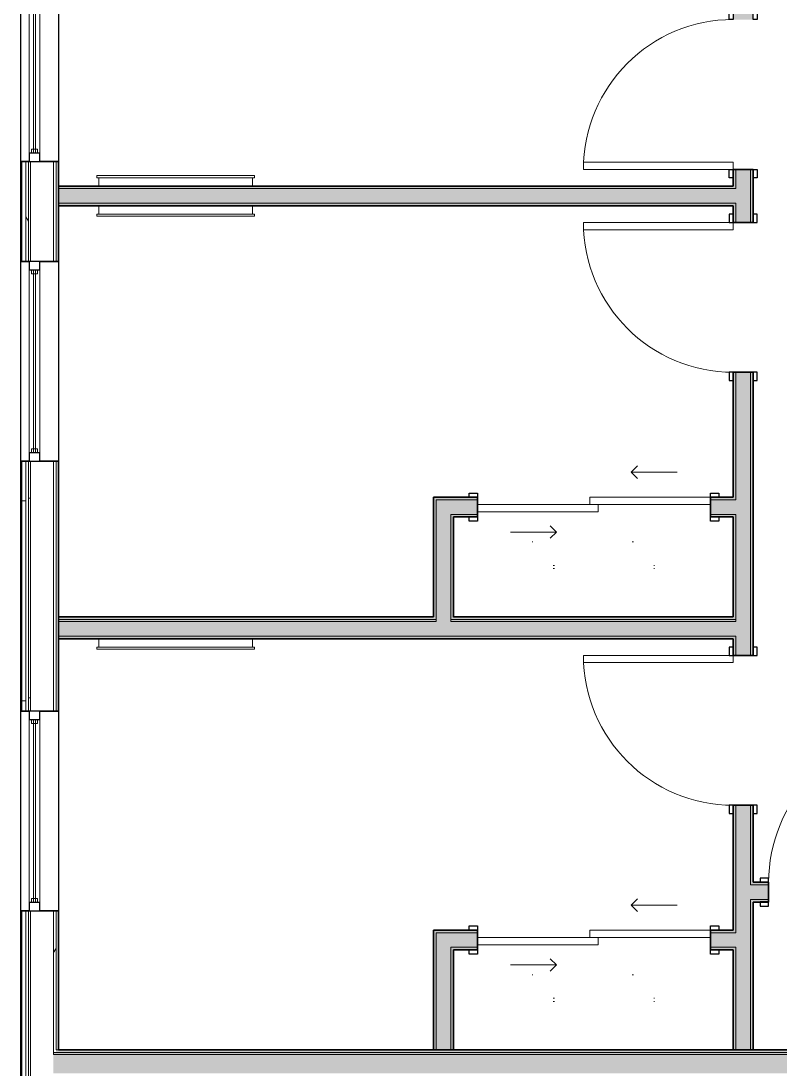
# Model space of a CAD drawing. Header units: inches. Extents: x 6 to 8416, y -388 to 6104.
# Drawn here: x 5154 to 5336.4, y 919.6 to 1171.3 of the extents above; entities that cross this region are included whole.
import ezdxf

# ---------------------------------------------------------------- set-up
doc = ezdxf.new("R2010")
doc.units = ezdxf.units.IN
doc.header["$MEASUREMENT"] = 0
doc.linetypes.add('Dot 1_16_', pattern=[24, 0, -24])
for name, color, linetype, lineweight in [('A-DOOR', 31, 'Continuous', 18), ('A-DOOR-FRAM', 31, 'Continuous', 25), ('A-GLAZ', 151, 'Continuous', 25), ('A-ROOM', 32, 'Continuous', 13), ('A-WALL', 113, 'Continuous', 25), ('A-WALL-PATT', 111, 'Continuous', 35), ('I-WALL', 2, 'Continuous', 25), ('Q-CASE', 31, 'Continuous', 18), ('Q-SPCQ', 91, 'Continuous', 18)]:
    doc.layers.add(name, color=color, linetype=linetype, lineweight=lineweight)
pattern_1 = [(0, (4127.29, 0), (61.44, 15.36), [5.069, -41.011, 5.069, -41.011, -245.76]), (0, (4127.29, 0), (61.44, 15.36), [-92.16, 5.069, -87.091, 5.069, -41.011, -107.52]), (0, (4127.29, 0), (61.44, 15.36), [-230.4, 5.069, -25.651, 5.069, -71.731]), (120, (4150.33, 7.68), (-44.02215, 45.5286), [5.069, -41.011, 5.069, -41.011, -245.76]), (120, (4150.33, 7.68), (-44.02215, 45.5286), [-92.16, 5.069, -87.091, 5.069, -41.011, -107.52]), (120, (4150.33, 7.68), (-44.02215, 45.5286), [-230.4, 5.069, -25.651, 5.069, -71.731]), (240, (4158.01, 38.4), (-17.41785, -60.8886), [5.069, -41.011, 5.069, -41.011, -245.76]), (240, (4158.01, 38.4), (-17.41785, -60.8886), [-92.16, 5.069, -87.091, 5.069, -41.011, -107.52]), (240, (4158.01, 38.4), (-17.41785, -60.8886), [-230.4, 5.069, -25.651, 5.069, -71.731])]

# ---------------------------------------------------------------- blocks, each defined once
blk = doc.blocks.new('Unit-Double-Sliding-Flush-ICC ADA-AM - 56_ x 84_-FG-NR __U-S2 _ SLIDING CLOSET_-5466164-LEVEL 3 - PLAN Copy 1 Copy 1')
at = {"layer": 'A-DOOR', "lineweight": 9}
for p, q in [((10.5, 2.5), (9, 1)), ((9, 1), (10.5, -0.5)), ((20, 1), (9, 1)), ((-1, -3.875), (-1, -5.625)), ((-1, -3.875), (28, -3.875)), ((28, -3.875), (28, -5.625)), ((-28, -7.375), (-28, -5.625)), ((-28, -5.625), (-1, -5.625)), ((1, -7.375), (-28, -7.375)), ((-1, -5.625), (1, -5.625)), ((1, -5.625), (-1, -5.625)), ((1, -7.375), (1, -5.625)), ((28, -5.625), (1, -5.625)), ((-9, -13.375), (-10.5, -11.875)), ((-20, -13.375), (-9, -13.375)), ((-10.5, -14.875), (-9, -13.375))]:
    blk.add_line(p, q, dxfattribs=at)
at = {"layer": 'A-DOOR'}
for p, q in [((-1, -3.875), (28, -3.875)), ((-1, -5.625), (-1, -3.875)), ((28, -3.875), (28, -5.625)), ((-28, -5.625), (1, -5.625)), ((-28, -7.375), (-28, -5.625)), ((1, -7.375), (-28, -7.375)), ((28, -5.625), (-1, -5.625)), ((1, -5.625), (1, -7.375))]:
    blk.add_line(p, q, dxfattribs=at)
at = {"layer": 'A-DOOR-FRAM'}
for p, q in [((-30, -1.625), (-28, -1.625)), ((-30, -2.625), (-30, -1.625)), ((-28, -1.625), (-28, -2.625)), ((28, -1.625), (30, -1.625)), ((28, -2.625), (28, -1.625)), ((30, -1.625), (30, -2.625)), ((-28, -2.625), (-30, -2.625)), ((30, -2.625), (28, -2.625)), ((-30, -7.375), (-28, -7.375)), ((-30, -8.375), (-30, -7.375)), ((-28, -7.375), (-28, -8.375)), ((28, -7.375), (30, -7.375)), ((28, -8.375), (28, -7.375)), ((30, -7.375), (30, -8.375)), ((-28, -8.375), (-30, -8.375)), ((30, -8.375), (28, -8.375))]:
    blk.add_line(p, q, dxfattribs=at)
at = {"layer": 'A-DOOR-FRAM', "lineweight": 18}
for p, q in [((-30, -2.625), (-30, -1.625)), ((-30, -1.625), (-28, -1.625)), ((-28, -2.625), (-28, -1.625)), ((28, -2.625), (28, -1.625)), ((28, -1.625), (30, -1.625)), ((30, -2.625), (30, -1.625)), ((-28, -2.625), (-30, -2.625)), ((30, -2.625), (28, -2.625)), ((-30, -8.375), (-30, -7.375)), ((-30, -7.375), (-28, -7.375)), ((-28, -8.375), (-28, -7.375)), ((28, -8.375), (28, -7.375)), ((28, -7.375), (30, -7.375)), ((30, -8.375), (30, -7.375)), ((-28, -8.375), (-30, -8.375)), ((30, -8.375), (28, -8.375))]:
    blk.add_line(p, q, dxfattribs=at)
blk = doc.blocks.new('CW Closet Shelf-AM - CW Closet Shelf-AM-5958578-LEVEL 3 - PLAN Copy 1 Copy 1')
at = {"layer": 'Q-CASE', "linetype": 'Dot 1_16_', "lineweight": 9}
for p, q in [((34.36, 42), (-32.89, 42)), ((-32.89, 42), (-32.89, 24)), ((34.36, 24), (34.36, 42)), ((-32.89, 36.37), (34.36, 36.37)), ((-32.89, 35.62), (34.36, 35.62)), ((-32.89, 24), (34.36, 24))]:
    blk.add_line(p, q, dxfattribs=at)
blk = doc.blocks.new('Unit-Single-Flush-ICC ADA-AM - 36_ x 84_-NR _U-BE _ BED_-6494243-LEVEL 3 - PLAN Copy 1 Copy 1')
at = {"layer": 'A-DOOR'}
for p, q in [((16.25, 38.38), (18, 38.38)), ((16.25, 2.37), (16.25, 38.38)), ((18, 2.37), (18, 38.38)), ((16.25, 2.37), (18, 2.37))]:
    blk.add_line(p, q, dxfattribs=at)
at = {"layer": 'A-DOOR', "lineweight": 9}
blk.add_arc((18, 2.37), 36, 90, 180, dxfattribs=at)
at = {"layer": 'A-DOOR-FRAM'}
for p, q in [((-18, 3.37), (-20, 3.37)), ((-20, 3.37), (-20, 2.37)), ((-18, 2.37), (-18, 3.37)), ((20, 3.37), (18, 3.37)), ((18, 3.37), (18, 2.37)), ((20, 2.37), (20, 3.37)), ((-20, 2.37), (-18, 2.37)), ((18, 2.37), (20, 2.37)), ((-18, -2.38), (-20, -2.38)), ((-20, -2.38), (-20, -3.38)), ((-18, -3.38), (-18, -2.38)), ((20, -2.38), (18, -2.38)), ((18, -2.38), (18, -3.38)), ((20, -3.38), (20, -2.38)), ((-20, -3.38), (-18, -3.38)), ((18, -3.38), (20, -3.38))]:
    blk.add_line(p, q, dxfattribs=at)
at = {"layer": 'A-DOOR-FRAM', "lineweight": 18}
for p, q in [((-18, 3.37), (-20, 3.37)), ((-20, 3.37), (-20, 2.37)), ((-18, 3.37), (-18, 2.37)), ((20, 3.37), (18, 3.37)), ((18, 3.37), (18, 2.37)), ((20, 3.37), (20, 2.37)), ((-20, 2.37), (-18, 2.37)), ((18, 2.37), (20, 2.37)), ((-20, -3.38), (-20, -2.38)), ((-18, -2.38), (-20, -2.38)), ((-18, -3.38), (-18, -2.38)), ((18, -3.38), (18, -2.38)), ((20, -2.38), (18, -2.38)), ((20, -3.38), (20, -2.38)), ((-20, -3.38), (-18, -3.38)), ((18, -3.38), (20, -3.38))]:
    blk.add_line(p, q, dxfattribs=at)
blk = doc.blocks.new('Unit-Single-Flush-ICC ADA-AM - 36_ x 84_-NR _U-BE _ BED_-6492530-LEVEL 3 - PLAN Copy 1 Copy 1')
at = {"layer": 'A-DOOR'}
for p, q in [((16.25, -2.38), (18, -2.38)), ((16.25, -2.38), (16.25, -38.38)), ((18, -2.38), (18, -38.38)), ((16.25, -38.38), (18, -38.38))]:
    blk.add_line(p, q, dxfattribs=at)
at = {"layer": 'A-DOOR', "lineweight": 9}
blk.add_arc((18, -2.38), 36, 180, 270, dxfattribs=at)
at = {"layer": 'A-DOOR-FRAM'}
for p, q in [((-20, 2.38), (-20, 3.38)), ((-20, 3.38), (-18, 3.38)), ((-18, 3.38), (-18, 2.38)), ((18, 2.38), (18, 3.38)), ((18, 3.38), (20, 3.38)), ((20, 3.38), (20, 2.38)), ((-18, 2.38), (-20, 2.38)), ((20, 2.38), (18, 2.38)), ((-20, -2.38), (-18, -2.38)), ((-20, -3.37), (-20, -2.38)), ((-18, -2.38), (-18, -3.37)), ((18, -2.38), (20, -2.38)), ((18, -3.37), (18, -2.38)), ((20, -2.38), (20, -3.37)), ((-18, -3.37), (-20, -3.37)), ((20, -3.37), (18, -3.37))]:
    blk.add_line(p, q, dxfattribs=at)
at = {"layer": 'A-DOOR-FRAM', "lineweight": 18}
for p, q in [((-20, 3.38), (-18, 3.38)), ((-20, 3.38), (-20, 2.38)), ((-18, 3.38), (-18, 2.38)), ((18, 3.38), (20, 3.38)), ((18, 3.38), (18, 2.38)), ((20, 3.38), (20, 2.38)), ((-18, 2.38), (-20, 2.38)), ((20, 2.38), (18, 2.38)), ((-20, -3.37), (-20, -2.38)), ((-20, -2.38), (-18, -2.38)), ((-18, -3.37), (-18, -2.38)), ((18, -3.37), (18, -2.38)), ((18, -2.38), (20, -2.38)), ((20, -3.37), (20, -2.38)), ((-18, -3.37), (-20, -3.37)), ((20, -3.37), (18, -3.37))]:
    blk.add_line(p, q, dxfattribs=at)
blk = doc.blocks.new('Unit-Single-Louver-ICC ADA-AM - 36_ x 84_-BL-NR _U-L2 _ LAUNDRY_LOUVER_-6492543-LEVEL 3 - PLAN Copy 1 Copy 1')
at = {"layer": 'A-DOOR'}
for p, q in [((-8.69, 26.59), (-7.46, 27.83)), ((18, 2.37), (-7.46, 27.83)), ((16.76, 1.14), (-8.69, 26.59)), ((16.76, 1.14), (18, 2.37))]:
    blk.add_line(p, q, dxfattribs=at)
at = {"layer": 'A-DOOR', "lineweight": 9}
blk.add_arc((18, 2.37), 36, 135, 180, dxfattribs=at)
at = {"layer": 'A-DOOR-FRAM'}
for p, q in [((-18, 3.38), (-20, 3.38)), ((-20, 3.38), (-20, 2.37)), ((-18, 2.37), (-18, 3.38)), ((20, 3.38), (18, 3.38)), ((18, 3.38), (18, 2.37)), ((20, 2.37), (20, 3.38)), ((-20, 2.37), (-18, 2.37)), ((18, 2.37), (20, 2.37)), ((-18, -2.37), (-20, -2.37)), ((-20, -2.37), (-20, -3.37)), ((-18, -3.37), (-18, -2.37)), ((20, -2.37), (18, -2.37)), ((18, -2.37), (18, -3.37)), ((20, -3.37), (20, -2.37)), ((-20, -3.37), (-18, -3.37)), ((18, -3.37), (20, -3.37))]:
    blk.add_line(p, q, dxfattribs=at)
at = {"layer": 'A-DOOR-FRAM', "lineweight": 18}
for p, q in [((-18, 3.38), (-20, 3.38)), ((-20, 3.38), (-20, 2.37)), ((-18, 3.38), (-18, 2.37)), ((20, 3.38), (18, 3.38)), ((18, 3.38), (18, 2.37)), ((20, 3.38), (20, 2.37)), ((-20, 2.37), (-18, 2.37)), ((18, 2.37), (20, 2.37)), ((-20, -3.37), (-20, -2.37)), ((-18, -2.37), (-20, -2.37)), ((-18, -3.37), (-18, -2.37)), ((18, -3.37), (18, -2.37)), ((20, -2.37), (18, -2.37)), ((20, -3.37), (20, -2.37)), ((-20, -3.37), (-18, -3.37)), ((18, -3.37), (20, -3.37))]:
    blk.add_line(p, q, dxfattribs=at)
blk = doc.blocks.new('1-2 WD Adaptive - 4-0_x6_-6_-12420703-LEVEL 3 - PLAN Copy 1 Copy 1')
at = {"layer": 'A-GLAZ', "lineweight": 9}
for p, q in [((24, 4.53125), (-24, 4.53125)), ((-24, 4.53125), (24, 4.53125)), ((-24, 0.03125), (-24, 2.53125)), ((24, 2.53125), (-24, 2.53125)), ((-24, 0.03125), (-24, 2.53125)), ((24, 2.53125), (-24, 2.53125)), ((-22, 0.03125), (-22, 2.53125)), ((22, 2.53125), (-22, 2.53125)), ((-22, 0.03125), (-22, 2.53125)), ((22, 2.53125), (22, 0.03125)), ((22, 2.53125), (22, 0.03125)), ((24, 0.03125), (24, 2.53125)), ((24, 0.03125), (24, 2.53125)), ((-24, 0.03125), (24, 0.03125)), ((-24, 0.03125), (24, 0.03125)), ((-22, 2.03125), (-21, 2.03125)), ((-22, 1.53125), (22, 1.53125)), ((22, 1.03125), (-22, 1.03125)), ((-22, 0.53125), (-21, 0.53125)), ((-22, 0.03125), (22, 0.03125)), ((-21, 0.53125), (-21, 2.03125)), ((-21, 1.53125), (21, 1.53125)), ((-21, 1.03125), (-21, 1.53125)), ((21, 1.03125), (-21, 1.03125)), ((21, 2.03125), (22, 2.03125)), ((21, 2.03125), (21, 0.53125)), ((21, 1.53125), (21, 1.03125)), ((21, 0.53125), (22, 0.53125)), ((-24, -4.53125), (24, -4.53125)), ((24, -4.53125), (-24, -4.53125))]:
    blk.add_line(p, q, dxfattribs=at)
at = {"layer": 'A-GLAZ'}
for p, q in [((-22, 2.53125), (-24, 2.53125)), ((-24, 2.53125), (-24, 0.03125)), ((-22, 0.03125), (-22, 2.53125)), ((22, 2.53125), (22, 0.03125)), ((24, 2.53125), (22, 2.53125)), ((24, 0.03125), (24, 2.53125)), ((-24, 0.03125), (-22, 0.03125)), ((22, 0.03125), (24, 0.03125))]:
    blk.add_line(p, q, dxfattribs=at)
at = {"layer": 'A-GLAZ', "lineweight": 18}
for p, q in [((22, 1.53125), (-22, 1.53125)), ((-22, 1.53125), (-22, 1.03125)), ((-22, 1.03125), (22, 1.03125)), ((22, 1.03125), (22, 1.53125))]:
    blk.add_line(p, q, dxfattribs=at)
blk = doc.blocks.new('FR TV-AM - 43_-1978722-LEVEL 3 - PLAN Copy 1 Copy 1')
at = {"layer": 'Q-SPCQ'}
for p, q in [((20.7, 0), (-16.2, 0)), ((-16.2, 0), (-16.2, -2)), ((20.7, -2), (20.7, 0)), ((-16.2, -2), (-16.7, -2)), ((-16.7, -2), (-16.7, -2.5)), ((-16.7, -2.5), (21.2, -2.5)), ((-16.7, -2.5), (21.2, -2.5)), ((-16.2, -2), (20.7, -2)), ((21.2, -2), (20.7, -2)), ((21.2, -2.5), (21.2, -2))]:
    blk.add_line(p, q, dxfattribs=at)

msp = doc.modelspace()

# ---------------------------------------------------------------- hatches: boundary and pattern name
at = {"layer": 'A-WALL-PATT', "lineweight": 9}
h = msp.add_hatch(dxfattribs=at)
h.set_pattern_fill('FP_44', color=256, style=0, pattern_type=2)
h.set_pattern_definition(pattern_1)
h.paths.add_polyline_path([(5154.16533733, 572.18577679), (5154.16533733, 621.56077679), (5153.97783733, 621.56077679), (5153.97783733, 572.37327679)])
h.paths.add_polyline_path([(5153.97783733, 669.56077679), (5154.16533733, 669.56077679), (5154.16533733, 717.56077679), (5153.97783733, 717.56077679)])
h.paths.add_polyline_path([(5154.16533733, 765.56077679), (5154.16533733, 813.56077679), (5153.97783733, 813.56077679), (5153.97783733, 765.56077679)])
h.paths.add_polyline_path([(5154.16533733, 861.56077679), (5154.16533733, 957.56077679), (5153.97783733, 957.56077679), (5153.97783733, 861.56077679)])
h.paths.add_polyline_path([(5153.97783733, 1005.56077679), (5154.16533733, 1005.56077679), (5154.16533733, 1065.56077679), (5153.97783733, 1065.56077679), (5153.97783733, 1039.65456081)])
h.paths.add_polyline_path([(5154.16533733, 1113.56077679), (5154.16533733, 1137.56077679), (5153.97783733, 1137.56077679), (5153.97783733, 1113.56077679)])
h.paths.add_polyline_path([(5154.16533733, 1185.56077679), (5154.16533733, 1245.56077679), (5153.97783733, 1245.56077679), (5153.97783733, 1185.56077679)])
h.paths.add_polyline_path([(5154.16533733, 1293.56077679), (5154.16533733, 1317.56077679), (5153.97783733, 1317.56077679), (5153.97783733, 1293.56077679)])
h.paths.add_polyline_path([(5153.97783733, 1365.56077679), (5154.16533733, 1365.56077679), (5154.16533733, 1385.31077679), (5153.97783733, 1385.49827679), (5153.97783733, 1374.24431081)])
h = msp.add_hatch(dxfattribs=at)
h.set_pattern_fill('FP_45', color=256, style=0, pattern_type=2)
h.set_pattern_definition([(0, (4127.29, 0), (0, 48), []), (90, (4127.29, 0), (-48, 3e-15), [])])
h.paths.add_polyline_path([(5154.16533733, 571.18577679), (5155.16533733, 571.18577679), (5155.16533733, 621.56077679), (5154.16533733, 621.56077679), (5154.16533733, 572.18577679)])
h.paths.add_polyline_path([(5154.16533733, 669.56077679), (5155.16533733, 669.56077679), (5155.16533733, 717.56077679), (5154.16533733, 717.56077679)])
h.paths.add_polyline_path([(5154.16533733, 765.56077679), (5155.16533733, 765.56077679), (5155.16533733, 813.56077679), (5154.16533733, 813.56077679), (5154.16533733, 803.47356081)])
h.paths.add_polyline_path([(5155.16533733, 861.56077679), (5155.16533733, 957.56077679), (5154.16533733, 957.56077679), (5154.16533733, 861.56077679)])
h.paths.add_polyline_path([(5155.16533733, 1005.56077679), (5155.16533733, 1065.56077679), (5154.16533733, 1065.56077679), (5154.16533733, 1005.56077679)])
h.paths.add_polyline_path([(5155.16533733, 1113.56077679), (5155.16533733, 1137.56077679), (5154.16533733, 1137.56077679), (5154.16533733, 1113.56077679)])
h.paths.add_polyline_path([(5155.16533733, 1185.56077679), (5155.16533733, 1245.56077679), (5154.16533733, 1245.56077679), (5154.16533733, 1185.56077679)])
h.paths.add_polyline_path([(5155.16533733, 1293.56077679), (5155.16533733, 1317.56077679), (5154.16533733, 1317.56077679), (5154.16533733, 1293.56077679)])
h.paths.add_polyline_path([(5154.16533733, 1365.56077679), (5155.16533733, 1365.56077679), (5155.16533733, 1385.31077679), (5154.16533733, 1385.31077679), (5154.16533733, 1374.24431081)])
h = msp.add_hatch(dxfattribs=at)
h.set_pattern_fill('FP_44', color=256, style=0, pattern_type=2)
h.set_pattern_definition(pattern_1)
h.paths.add_polyline_path([(5155.16533733, 570.56077679), (5155.79033733, 570.56077679), (5155.79033733, 621.56077679), (5155.16533733, 621.56077679), (5155.16533733, 571.18577679)])
h.paths.add_polyline_path([(5155.79033733, 669.56077679), (5155.79033733, 717.56077679), (5155.16533733, 717.56077679), (5155.16533733, 669.56077679)])
h.paths.add_polyline_path([(5155.16533733, 765.56077679), (5155.79033733, 765.56077679), (5155.79033733, 813.56077679), (5155.16533733, 813.56077679), (5155.16533733, 803.47356081)])
h.paths.add_polyline_path([(5155.16533733, 861.56077679), (5155.79033733, 861.56077679), (5155.79033733, 957.56077679), (5155.16533733, 957.56077679), (5155.16533733, 882.20056081)])
h.paths.add_polyline_path([(5155.79033733, 1005.56077679), (5155.79033733, 1065.56077679), (5155.16533733, 1065.56077679), (5155.16533733, 1005.56077679)])
h.paths.add_polyline_path([(5155.79033733, 1113.56077679), (5155.79033733, 1137.56077679), (5155.16533733, 1137.56077679), (5155.16533733, 1113.56077679)])
h.paths.add_polyline_path([(5155.16533733, 1185.56077679), (5155.79033733, 1185.56077679), (5155.79033733, 1245.56077679), (5155.16533733, 1245.56077679), (5155.16533733, 1197.10856081)])
h.paths.add_polyline_path([(5155.79033733, 1293.56077679), (5155.79033733, 1317.56077679), (5155.16533733, 1317.56077679), (5155.16533733, 1293.56077679)])
h.paths.add_polyline_path([(5155.79033733, 1365.56077679), (5155.79033733, 1384.31077679), (5155.16533733, 1384.31077679), (5155.16533733, 1365.56077679)])
h = msp.add_hatch(dxfattribs=at)
h.set_pattern_fill('FP_46', color=256, style=0, pattern_type=2)
h.set_pattern_definition([(0, (4127.3, 0), (0, 480), [480, 0, 0, 0]), (284.036, (4453.69, 96), (479.994, -1440.002), [98.955, -1880.136]), (284.036, (4434.49, 96), (479.994, -1440.002), [98.955, -1880.136]), (284.036, (4415.29, 96), (479.994, -1440.002), [98.955, -1880.136]), (284.036, (4165.69, 192), (479.994, -1440.002), [98.955, -1880.136]), (284.036, (4146.49, 192), (479.994, -1440.002), [98.955, -1880.136]), (284.036, (4127.29, 192), (479.994, -1440.002), [98.955, -1880.136]), (284.036, (4309.69, 288), (479.994, -1440.002), [98.955, -1880.136]), (284.036, (4290.49, 288), (479.994, -1440.002), [98.955, -1880.136]), (284.036, (4271.29, 288), (479.994, -1440.002), [98.955, -1880.136]), (284.036, (4453.69, 384), (479.994, -1440.002), [98.955, -1880.136]), (284.036, (4434.49, 384), (479.994, -1440.002), [98.955, -1880.136]), (284.036, (4415.29, 384), (479.994, -1440.002), [98.955, -1880.136]), (284.036, (4165.69, 480), (479.994, -1440.002), [98.955, -1880.136]), (284.036, (4146.49, 480), (479.994, -1440.002), [98.955, -1880.136]), (284.036, (4127.29, 480), (479.994, -1440.002), [98.955, -1880.136]), (0, (4127.3, 48), (0, 480), [480, 0, 0, 0]), (0, (4127.3, 96), (0, 480), [480, 0, 0, 0]), (0, (4127.3, 144), (0, 480), [480, 0, 0, 0]), (0, (4127.3, 192), (0, 480), [480, 0, 0, 0]), (0, (4127.3, 240), (0, 480), [480, 0, 0, 0]), (0, (4127.3, 288), (0, 480), [480, 0, 0, 0]), (0, (4127.3, 336), (0, 480), [480, 0, 0, 0]), (0, (4127.3, 384), (0, 480), [480, 0, 0, 0]), (0, (4127.3, 432), (0, 480), [480, 0, 0, 0])])
h.paths.add_polyline_path([(5155.79033733, 570.06077679), (5156.29033733, 570.06077679), (5156.29033733, 621.56077679), (5155.79033733, 621.56077679), (5155.79033733, 570.56077679)])
h.paths.add_polyline_path([(5156.29033733, 669.56077679), (5156.29033733, 717.56077679), (5155.79033733, 717.56077679), (5155.79033733, 669.56077679), (5155.97783733, 669.56077679)])
h.paths.add_polyline_path([(5155.79033733, 765.56077679), (5156.29033733, 765.56077679), (5156.29033733, 813.56077679), (5155.79033733, 813.56077679), (5155.79033733, 765.71077679)])
h.paths.add_polyline_path([(5155.97783733, 861.56077679), (5156.29033733, 861.56077679), (5156.29033733, 957.56077679), (5155.79033733, 957.56077679), (5155.79033733, 861.56077679)])
h.paths.add_polyline_path([(5155.97783733, 1005.56077679), (5156.29033733, 1005.56077679), (5156.29033733, 1065.56077679), (5155.79033733, 1065.56077679), (5155.79033733, 1005.56077679)])
h.paths.add_polyline_path([(5156.29033733, 1113.56077679), (5156.29033733, 1137.56077679), (5155.79033733, 1137.56077679), (5155.79033733, 1113.56077679), (5155.97783733, 1113.56077679)])
h.paths.add_polyline_path([(5155.79033733, 1185.56077679), (5156.29033733, 1185.56077679), (5156.29033733, 1245.56077679), (5155.79033733, 1245.41077679), (5155.79033733, 1185.71077679)])
h.paths.add_polyline_path([(5156.29033733, 1293.56077679), (5156.29033733, 1317.56077679), (5155.79033733, 1317.41077679), (5155.79033733, 1293.56077679), (5155.97783733, 1293.56077679)])
h.paths.add_polyline_path([(5156.29033733, 1365.56077679), (5156.29033733, 1383.06077679), (5155.79033733, 1383.06077679), (5155.79033733, 1365.56077679), (5155.97783733, 1365.56077679)])
h = msp.add_hatch(dxfattribs=at)
h.set_pattern_fill('FP_44', color=256, style=0, pattern_type=2)
h.set_pattern_definition(pattern_1)
h.paths.add_polyline_path([(5161.79033733, 563.93577679), (5162.41533733, 563.93577679), (5162.41533733, 621.56077679), (5161.79033733, 621.56077679), (5161.79033733, 564.56077679)])
h.paths.add_polyline_path([(5162.41533733, 669.56077679), (5162.41533733, 717.56077679), (5161.79033733, 717.56077679), (5161.79033733, 669.56077679)])
h.paths.add_polyline_path([(5161.79033733, 765.56077679), (5162.41533733, 765.56077679), (5162.41533733, 813.56077679), (5161.79033733, 813.56077679), (5161.79033733, 803.47356081)])
h.paths.add_polyline_path([(5162.41533733, 861.56077679), (5162.41533733, 915.06077679), (5161.79033733, 915.06077679), (5161.79033733, 861.56077679)])
h.paths.add_polyline_path([(5161.79033733, 923.56077679), (5162.41533733, 923.56077679), (5162.41533733, 957.56077679), (5161.79033733, 957.56077679)])
h.paths.add_polyline_path([(5161.79033733, 1005.56077679), (5162.41533733, 1005.56077679), (5162.41533733, 1065.56077679), (5161.79033733, 1065.56077679), (5161.79033733, 1039.65456081)])
h.paths.add_polyline_path([(5162.41533733, 1113.56077679), (5162.41533733, 1137.56077679), (5161.79033733, 1137.56077679), (5161.79033733, 1113.56077679)])
h.paths.add_polyline_path([(5161.79033733, 1185.56077679), (5162.41533733, 1185.56077679), (5162.41533733, 1245.56077679), (5161.79033733, 1245.56077679), (5161.79033733, 1197.10856081)])
h.paths.add_polyline_path([(5161.79033733, 1293.56077679), (5162.41533733, 1293.56077679), (5162.41533733, 1317.56077679), (5161.79033733, 1317.56077679)])
h.paths.add_polyline_path([(5162.41533733, 1365.56077679), (5162.41533733, 1377.06077679), (5161.79033733, 1377.06077679), (5161.79033733, 1365.56077679)])
h = msp.add_hatch(dxfattribs=at)
h.set_pattern_fill('FP_44', color=256, style=0, pattern_type=2)
h.set_pattern_definition(pattern_1)
h.paths.add_polyline_path([(5162.41533733, 563.31077679), (5163.04033733, 563.31077679), (5163.04033733, 621.56077679), (5162.41533733, 621.56077679), (5162.41533733, 563.93577679)])
h.paths.add_polyline_path([(5162.41533733, 669.56077679), (5163.04033733, 669.56077679), (5163.04033733, 717.56077679), (5162.41533733, 717.56077679)])
h.paths.add_polyline_path([(5162.41533733, 765.56077679), (5163.04033733, 765.56077679), (5163.04033733, 813.56077679), (5162.41533733, 813.56077679), (5162.41533733, 803.47356081)])
h.paths.add_polyline_path([(5163.04033733, 861.56077679), (5163.04033733, 914.43577679), (5162.41533733, 914.43577679), (5162.41533733, 861.56077679)])
h.paths.add_polyline_path([(5163.04033733, 924.18577679), (5163.04033733, 957.56077679), (5162.41533733, 957.56077679), (5162.41533733, 924.18577679)])
h.paths.add_polyline_path([(5163.04033733, 1005.56077679), (5163.04033733, 1065.56077679), (5162.41533733, 1065.56077679), (5162.41533733, 1005.56077679)])
h.paths.add_polyline_path([(5162.41533733, 1113.56077679), (5163.04033733, 1113.56077679), (5163.04033733, 1137.56077679), (5162.41533733, 1137.56077679), (5162.41533733, 1118.38156081)])
h.paths.add_polyline_path([(5163.04033733, 1185.56077679), (5163.04033733, 1245.56077679), (5162.41533733, 1245.56077679), (5162.41533733, 1185.56077679)])
h.paths.add_polyline_path([(5163.04033733, 1293.56077679), (5163.04033733, 1317.56077679), (5162.41533733, 1317.56077679), (5162.41533733, 1293.56077679)])
h.paths.add_polyline_path([(5162.41533733, 1365.56077679), (5163.04033733, 1365.56077679), (5163.04033733, 1376.43577679), (5162.41533733, 1376.43577679), (5162.41533733, 1374.24431081)])
at = {"layer": 'A-WALL-PATT', "lineweight": 25, "transparency": 33554560}
h = msp.add_hatch(color=10, dxfattribs=at)
h.paths.add_polyline_path([(5329.29033733, 964.43577679), (5329.91533733, 964.43577679), (5329.91533733, 982.93577679), (5329.29033733, 982.93577679)])
h.paths.add_polyline_path([(5329.91533733, 1018.93577679), (5329.91533733, 1086.93577679), (5329.29033733, 1086.93577679), (5329.29033733, 1018.93577679)])
h.paths.add_polyline_path([(5329.29033733, 1122.93577679), (5329.91533733, 1122.93577679), (5329.91533733, 1135.68577679), (5329.29033733, 1135.68577679)])
h.paths.add_polyline_path([(5329.29033733, 1171.68577679), (5329.91533733, 1171.68577679), (5329.91533733, 1235.68577679), (5329.29033733, 1235.68577679), (5329.29033733, 1197.10856081)])
at = {"layer": 'A-WALL-PATT', "transparency": 33554560}
h = msp.add_hatch(color=10, dxfattribs=at)
h.paths.add_polyline_path([(5325.16533733, 964.43577679), (5325.79033733, 964.43577679), (5325.79033733, 982.93577679), (5325.16533733, 982.93577679)])
h.paths.add_polyline_path([(5325.16533733, 1018.93577679), (5325.79033733, 1018.93577679), (5325.79033733, 1023.56077679), (5325.16533733, 1023.56077679), (5325.16533733, 1022.93577679)])
h.paths.add_polyline_path([(5325.16533733, 1027.56077679), (5325.79033733, 1027.56077679), (5325.79033733, 1052.81077679), (5325.16533733, 1052.81077679), (5325.16533733, 1028.18577679)])
h.paths.add_polyline_path([(5325.79033733, 1056.31077679), (5325.79033733, 1086.93577679), (5325.16533733, 1086.93577679), (5325.16533733, 1056.31077679)])
h.paths.add_polyline_path([(5325.79033733, 1122.93577679), (5325.79033733, 1127.56077679), (5325.16533733, 1127.56077679), (5325.16533733, 1122.93577679)])
h.paths.add_polyline_path([(5325.16533733, 1131.06077679), (5325.79033733, 1131.06077679), (5325.79033733, 1135.68577679), (5325.16533733, 1135.68577679), (5325.16533733, 1131.68577679)])
h.paths.add_polyline_path([(5325.16533733, 1171.68577679), (5325.79033733, 1171.68577679), (5325.79033733, 1202.81077679), (5325.16533733, 1202.81077679), (5325.16533733, 1197.10856081)])
h.paths.add_polyline_path([(5325.79033733, 1206.31077679), (5325.79033733, 1231.56077679), (5325.16533733, 1231.56077679), (5325.16533733, 1206.31077679)])
for points in [[(5163.04033733, 1131.06077679), (5325.16533733, 1131.06077679), (5325.16533733, 1131.68577679), (5163.04033733, 1131.68577679)], [(5253.16533733, 1028.18577679), (5253.79033733, 1028.18577679), (5253.79033733, 1056.93577679), (5253.16533733, 1056.93577679), (5253.16533733, 1039.65456081)], [(5329.91533733, 924.18577679), (5329.91533733, 960.31077679), (5329.29033733, 960.31077679), (5329.29033733, 924.18577679)], [(5253.79033733, 924.18577679), (5253.79033733, 952.93577679), (5253.16533733, 952.93577679), (5253.16533733, 924.18577679)]]:
    msp.add_hatch(color=10, dxfattribs=at).paths.add_polyline_path(points)
at = {"layer": 'A-WALL-PATT', "lineweight": 25, "transparency": 33554560}
for points in [[(5163.04033733, 1126.93577679), (5325.16533733, 1126.93577679), (5325.16533733, 1127.56077679), (5163.04033733, 1127.56077679)], [(5257.29033733, 1028.18577679), (5257.91533733, 1028.18577679), (5257.91533733, 1052.81077679), (5257.29033733, 1052.81077679), (5257.29033733, 1039.65456081)], [(5325.16533733, 1022.93577679), (5325.16533733, 1023.56077679), (5163.04033733, 1023.56077679), (5163.04033733, 1022.93577679), (5287.06553685, 1022.93577679)], [(5257.91533733, 924.18577679), (5257.91533733, 948.81077679), (5257.29033733, 948.81077679), (5257.29033733, 924.18577679)]]:
    msp.add_hatch(color=10, dxfattribs=at).paths.add_polyline_path(points)
at = {"layer": 'A-WALL-PATT', "transparency": 33554560}
h = msp.add_hatch(color=10, dxfattribs=at)
h.paths.add_polyline_path([(5325.16533733, 1056.31077679), (5325.16533733, 1056.93577679), (5319.66533733, 1056.93577679), (5319.66533733, 1056.31077679)])
h.paths.add_polyline_path([(5263.66533733, 1056.31077679), (5263.66533733, 1056.93577679), (5253.79033733, 1056.93577679), (5253.79033733, 1056.31077679), (5257.91533733, 1056.31077679)])
at = {"layer": 'A-WALL-PATT', "lineweight": 25, "transparency": 33554560}
h = msp.add_hatch(color=10, dxfattribs=at)
h.paths.add_polyline_path([(5325.16533733, 1052.18577679), (5325.16533733, 1052.81077679), (5319.66533733, 1052.81077679), (5319.66533733, 1052.18577679)])
h.paths.add_polyline_path([(5263.66533733, 1052.18577679), (5263.66533733, 1052.81077679), (5257.91533733, 1052.81077679), (5257.91533733, 1052.18577679)])
at = {"layer": 'A-WALL-PATT', "transparency": 33554560}
h = msp.add_hatch(color=10, dxfattribs=at)
h.paths.add_polyline_path([(5325.16533733, 1027.56077679), (5325.16533733, 1028.18577679), (5257.29033733, 1028.18577679), (5257.29033733, 1027.56077679), (5287.06553685, 1027.56077679)])
h.paths.add_polyline_path([(5253.79033733, 1027.56077679), (5253.79033733, 1028.18577679), (5163.04033733, 1028.18577679), (5163.04033733, 1027.56077679), (5219.58053685, 1027.56077679)])
h = msp.add_hatch(color=10, dxfattribs=at)
h.paths.add_polyline_path([(5325.16533733, 1027.06077679), (5325.79033733, 1027.06077679), (5325.79033733, 1027.56077679), (5257.29033733, 1027.56077679), (5257.29033733, 1027.06077679), (5287.06553685, 1027.06077679)])
h.paths.add_polyline_path([(5253.79033733, 1027.06077679), (5253.79033733, 1027.56077679), (5163.04033733, 1027.56077679), (5163.04033733, 1027.06077679), (5219.58053685, 1027.06077679)])
at = {"layer": 'A-WALL-PATT', "lineweight": 25, "transparency": 33554560}
h = msp.add_hatch(color=10, dxfattribs=at)
h.paths.add_polyline_path([(5325.79033733, 924.18577679), (5325.79033733, 948.81077679), (5325.16533733, 948.81077679), (5325.16533733, 924.18577679)])
h.paths.add_polyline_path([(5325.79033733, 952.31077679), (5325.79033733, 964.43577679), (5325.16533733, 964.43577679), (5325.16533733, 952.31077679)])
at = {"layer": 'A-WALL-PATT', "transparency": 33554560}
h = msp.add_hatch(color=10, dxfattribs=at)
h.paths.add_polyline_path([(5375.66533733, 963.81077679), (5375.66533733, 964.43577679), (5369.66533733, 964.43577679), (5369.66533733, 963.81077679)])
h.paths.add_polyline_path([(5329.91533733, 963.81077679), (5333.66533733, 963.81077679), (5333.66533733, 964.43577679), (5329.29033733, 964.43577679), (5329.29033733, 963.81077679)])
at = {"layer": 'A-WALL-PATT', "lineweight": 25, "transparency": 33554560}
h = msp.add_hatch(color=10, dxfattribs=at)
h.paths.add_polyline_path([(5374.29033733, 959.68577679), (5374.29033733, 960.31077679), (5369.66533733, 960.31077679), (5369.66533733, 959.68577679), (5373.66533733, 959.68577679)])
h.paths.add_polyline_path([(5329.91533733, 959.68577679), (5333.66533733, 959.68577679), (5333.66533733, 960.31077679), (5329.91533733, 960.31077679)])
at = {"layer": 'A-WALL-PATT', "transparency": 33554560}
h = msp.add_hatch(color=10, dxfattribs=at)
h.paths.add_polyline_path([(5325.16533733, 952.31077679), (5325.16533733, 952.93577679), (5319.66533733, 952.93577679), (5319.66533733, 952.31077679), (5320.80803685, 952.31077679)])
h.paths.add_polyline_path([(5257.29033733, 952.31077679), (5263.66533733, 952.31077679), (5263.66533733, 952.93577679), (5253.79033733, 952.93577679), (5253.79033733, 952.31077679)])
at = {"layer": 'A-WALL-PATT', "lineweight": 25, "transparency": 33554560}
h = msp.add_hatch(color=10, dxfattribs=at)
h.paths.add_polyline_path([(5325.16533733, 948.18577679), (5325.16533733, 948.81077679), (5319.66533733, 948.81077679), (5319.66533733, 948.18577679), (5320.80803685, 948.18577679)])
h.paths.add_polyline_path([(5263.66533733, 948.18577679), (5263.66533733, 948.81077679), (5257.91533733, 948.81077679), (5257.91533733, 948.18577679)])
at = {"layer": 'A-WALL-PATT'}
for points in [[(5290.91533733, 923.56077679), (5290.91533733, 924.18577679), (5162.41533733, 924.18577679), (5162.41533733, 923.56077679), (5287.06553685, 923.56077679)], [(5373.66533733, 923.56077679), (5373.66533733, 924.18577679), (5290.91533733, 924.18577679), (5290.91533733, 923.56077679), (5354.55053685, 923.56077679)], [(5290.91533733, 923.06077679), (5290.91533733, 923.56077679), (5161.79033733, 923.56077679), (5161.79033733, 923.06077679), (5287.06553685, 923.06077679)], [(5290.91533733, 923.06077679), (5373.66533733, 923.06077679), (5373.66533733, 923.56077679), (5290.91533733, 923.56077679)]]:
    msp.add_hatch(color=10, dxfattribs=at).paths.add_polyline_path(points)
at = {"layer": 'I-WALL', "transparency": 33554560}
h = msp.add_hatch(color=10, dxfattribs=at)
h.paths.add_polyline_path([(5329.29033733, 963.81077679), (5329.29033733, 982.93577679), (5325.79033733, 982.93577679), (5325.79033733, 963.81077679)])
h.paths.add_polyline_path([(5329.29033733, 1018.93577679), (5329.29033733, 1086.93577679), (5325.79033733, 1086.93577679), (5325.79033733, 1018.93577679)])
h.paths.add_polyline_path([(5329.29033733, 1122.93577679), (5329.29033733, 1135.68577679), (5325.79033733, 1135.68577679), (5325.79033733, 1122.93577679)])
h.paths.add_polyline_path([(5325.79033733, 1171.68577679), (5329.29033733, 1171.68577679), (5329.29033733, 1235.06077679), (5325.79033733, 1235.06077679), (5325.79033733, 1197.10856081)])
for points in [[(5163.04033733, 1127.56077679), (5325.79033733, 1127.56077679), (5325.79033733, 1131.06077679), (5163.04033733, 1131.06077679)], [(5257.29033733, 1027.06077679), (5257.29033733, 1056.31077679), (5253.79033733, 1056.31077679), (5253.79033733, 1027.06077679)], [(5325.16533733, 1023.56077679), (5325.79033733, 1023.56077679), (5325.79033733, 1027.06077679), (5163.04033733, 1027.06077679), (5163.04033733, 1023.56077679), (5287.06553685, 1023.56077679)], [(5329.29033733, 924.18577679), (5329.29033733, 963.81077679), (5325.79033733, 963.81077679), (5325.79033733, 924.18577679)], [(5257.29033733, 924.18577679), (5257.29033733, 952.31077679), (5253.79033733, 952.31077679), (5253.79033733, 924.18577679)]]:
    msp.add_hatch(color=10, dxfattribs=at).paths.add_polyline_path(points)
h = msp.add_hatch(color=10, dxfattribs=at)
h.paths.add_polyline_path([(5325.16533733, 1052.81077679), (5325.79033733, 1052.81077679), (5325.79033733, 1056.31077679), (5319.66533733, 1056.31077679), (5319.66533733, 1052.81077679)])
h.paths.add_polyline_path([(5257.29033733, 1052.81077679), (5263.66533733, 1052.81077679), (5263.66533733, 1056.31077679), (5257.29033733, 1056.31077679)])
h = msp.add_hatch(color=10, dxfattribs=at)
h.paths.add_polyline_path([(5374.29033733, 960.31077679), (5376.29033733, 960.31077679), (5376.29033733, 963.81077679), (5369.66533733, 963.81077679), (5369.66533733, 960.31077679), (5371.42178685, 960.31077679)])
h.paths.add_polyline_path([(5333.66533733, 960.31077679), (5333.66533733, 963.81077679), (5329.29033733, 963.81077679), (5329.29033733, 960.31077679), (5329.91533733, 960.31077679)])
h = msp.add_hatch(color=10, dxfattribs=at)
h.paths.add_polyline_path([(5325.79033733, 948.81077679), (5325.79033733, 952.31077679), (5319.66533733, 952.31077679), (5319.66533733, 948.81077679), (5325.16533733, 948.81077679)])
h.paths.add_polyline_path([(5263.66533733, 948.81077679), (5263.66533733, 952.31077679), (5257.29033733, 952.31077679), (5257.29033733, 948.81077679), (5257.91533733, 948.81077679)])
at = {"layer": 'I-WALL'}
for points in [[(5219.58053685, 919.56077679), (5290.91533733, 919.56077679), (5290.91533733, 923.06077679), (5161.79033733, 923.06077679), (5161.79033733, 919.56077679), (5163.04033733, 919.56077679)], [(5290.91533733, 919.56077679), (5373.66533733, 919.56077679), (5373.66533733, 923.06077679), (5290.91533733, 923.06077679), (5290.91533733, 921.56406081)], [(5219.58053685, 918.56077679), (5290.91533733, 918.56077679), (5290.91533733, 919.56077679), (5161.79033733, 919.56077679), (5161.79033733, 918.56077679), (5163.04033733, 918.56077679)], [(5337.67928685, 918.56077679), (5373.66533733, 918.56077679), (5373.66533733, 919.56077679), (5290.91533733, 919.56077679), (5290.91533733, 918.56077679), (5320.80803685, 918.56077679)]]:
    msp.add_hatch(color=10, dxfattribs=at).paths.add_polyline_path(points)

# ---------------------------------------------------------------- linework, layer by layer
at = {"layer": 'A-ROOM', "lineweight": 9, "flags": 128}
msp.add_lwpolyline([(5163.04033733, 1375.81077679), (5163.04033733, 924.18577679), (5290.91533733, 924.18577679), (5373.66533733, 924.18577679), (5373.66533733, 962.06077679), (5380.41533733, 962.06077679), (5380.41533733, 925.68577679), (5398.85428391, 925.68577679), (5398.91708991, 925.68577679), (5447.66533733, 925.68577679), (5447.66533733, 1251.68577679), (5448.16533733, 1251.68577679), (5448.16533733, 1375.31077679), (5184.79033733, 1375.31077679), (5184.79033733, 1375.81077679), (5183.57883733, 1375.81077679)], close=True, dxfattribs=at)
at = {"layer": 'A-WALL'}
for p, q in [((5153.97783733, 1137.56077679), (5153.97783733, 1185.56077679)), ((5163.04033733, 1185.56077679), (5163.04033733, 1137.56077679)), ((5153.97783733, 1065.56077679), (5153.97783733, 1113.56077679)), ((5163.04033733, 1113.56077679), (5163.04033733, 1065.56077679)), ((5153.97783733, 957.56077679), (5153.97783733, 1005.56077679)), ((5163.04033733, 1005.56077679), (5163.04033733, 957.56077679))]:
    msp.add_line(p, q, dxfattribs=at)
at = {"layer": 'A-WALL', "lineweight": 35}
for p, q in [((5155.97783733, 1137.56077679), (5153.97783733, 1137.56077679)), ((5153.97783733, 1137.56077679), (5153.97783733, 1113.56077679)), ((5163.04033733, 1137.56077679), (5158.47783733, 1137.56077679)), ((5163.04033733, 1113.56077679), (5163.04033733, 1137.56077679)), ((5153.97783733, 1113.56077679), (5155.97783733, 1113.56077679)), ((5158.47783733, 1113.56077679), (5163.04033733, 1113.56077679)), ((5155.97783733, 1065.56077679), (5153.97783733, 1065.56077679)), ((5153.97783733, 1065.56077679), (5153.97783733, 1005.56077679)), ((5163.04033733, 1065.56077679), (5158.47783733, 1065.56077679)), ((5163.04033733, 1005.56077679), (5163.04033733, 1065.56077679)), ((5153.97783733, 1005.56077679), (5155.97783733, 1005.56077679)), ((5158.47783733, 1005.56077679), (5163.04033733, 1005.56077679)), ((5155.97783733, 957.56077679), (5153.97783733, 957.56077679)), ((5153.97783733, 957.56077679), (5153.97783733, 861.56077679)), ((5163.04033733, 957.56077679), (5158.47783733, 957.56077679)), ((5163.04033733, 924.18577679), (5163.04033733, 957.56077679))]:
    msp.add_line(p, q, dxfattribs=at)
at = {"layer": 'A-WALL', "lineweight": 9}
for p, q in [((5154.16533733, 1137.56077679), (5154.16533733, 1113.56077679)), ((5155.16533733, 1137.56077679), (5155.16533733, 1113.56077679)), ((5155.79033733, 1137.56077679), (5155.79033733, 1113.56077679)), ((5156.29033733, 1137.56077679), (5156.29033733, 1113.56077679)), ((5161.79033733, 1137.56077679), (5161.79033733, 1113.56077679)), ((5162.41533733, 1137.56077679), (5162.41533733, 1113.56077679)), ((5325.79033733, 1135.68577679), (5325.79033733, 1131.06077679)), ((5329.29033733, 1135.68577679), (5329.29033733, 1122.93577679)), ((5325.79033733, 1131.06077679), (5163.04033733, 1131.06077679)), ((5325.79033733, 1127.56077679), (5163.04033733, 1127.56077679)), ((5325.79033733, 1127.56077679), (5325.79033733, 1122.93577679)), ((5325.79033733, 1086.93577679), (5325.79033733, 1056.31077679)), ((5329.29033733, 1086.93577679), (5329.29033733, 1018.93577679)), ((5154.16533733, 1065.56077679), (5154.16533733, 1005.56077679)), ((5155.16533733, 1065.56077679), (5155.16533733, 1005.56077679)), ((5155.79033733, 1065.56077679), (5155.79033733, 1005.56077679)), ((5156.29033733, 1065.56077679), (5156.29033733, 1005.56077679)), ((5161.79033733, 1065.56077679), (5161.79033733, 1005.56077679)), ((5162.41533733, 1065.56077679), (5162.41533733, 1005.56077679)), ((5253.79033733, 1056.31077679), (5253.79033733, 1027.06077679)), ((5263.66533733, 1056.31077679), (5253.79033733, 1056.31077679)), ((5325.79033733, 1056.31077679), (5319.66533733, 1056.31077679)), ((5257.29033733, 1052.81077679), (5257.29033733, 1027.06077679)), ((5263.66533733, 1052.81077679), (5257.29033733, 1052.81077679)), ((5325.79033733, 1052.81077679), (5319.66533733, 1052.81077679)), ((5325.79033733, 1027.06077679), (5325.79033733, 1052.81077679)), ((5253.79033733, 1027.56077679), (5163.04033733, 1027.56077679)), ((5325.79033733, 1027.56077679), (5257.29033733, 1027.56077679)), ((5253.79033733, 1027.06077679), (5163.04033733, 1027.06077679)), ((5325.79033733, 1027.06077679), (5257.29033733, 1027.06077679)), ((5163.04033733, 1023.56077679), (5325.79033733, 1023.56077679)), ((5325.79033733, 1023.56077679), (5325.79033733, 1018.93577679)), ((5325.79033733, 982.93577679), (5325.79033733, 952.31077679)), ((5329.29033733, 982.93577679), (5329.29033733, 963.81077679)), ((5333.66533733, 963.81077679), (5329.29033733, 963.81077679)), ((5329.29033733, 924.18577679), (5329.29033733, 960.31077679)), ((5333.66533733, 960.31077679), (5329.29033733, 960.31077679)), ((5154.16533733, 957.56077679), (5154.16533733, 861.56077679)), ((5155.16533733, 957.56077679), (5155.16533733, 861.56077679)), ((5155.79033733, 957.56077679), (5155.79033733, 861.56077679)), ((5156.29033733, 957.56077679), (5156.29033733, 861.56077679)), ((5161.79033733, 923.06077679), (5161.79033733, 957.56077679)), ((5162.41533733, 957.56077679), (5162.41533733, 924.18577679)), ((5253.79033733, 952.31077679), (5253.79033733, 924.18577679)), ((5263.66533733, 952.31077679), (5253.79033733, 952.31077679)), ((5325.79033733, 952.31077679), (5319.66533733, 952.31077679)), ((5257.29033733, 948.81077679), (5257.29033733, 924.18577679)), ((5263.66533733, 948.81077679), (5257.29033733, 948.81077679)), ((5325.79033733, 948.81077679), (5319.66533733, 948.81077679)), ((5325.79033733, 924.18577679), (5325.79033733, 948.81077679)), ((5162.41533733, 924.18577679), (5163.04033733, 924.18577679)), ((5373.66533733, 923.56077679), (5161.79033733, 923.56077679)), ((5373.66533733, 923.06077679), (5161.79033733, 923.06077679))]:
    msp.add_line(p, q, dxfattribs=at)
at = {"layer": 'I-WALL', "lineweight": 35}
for p, q in [((5329.91533733, 1135.68577679), (5325.16533733, 1135.68577679)), ((5325.16533733, 1135.68577679), (5325.16533733, 1131.68577679)), ((5329.91533733, 1122.93577679), (5329.91533733, 1135.68577679)), ((5325.16533733, 1131.68577679), (5163.04033733, 1131.68577679)), ((5163.04033733, 1126.93577679), (5325.16533733, 1126.93577679)), ((5325.16533733, 1126.93577679), (5325.16533733, 1122.93577679)), ((5325.16533733, 1122.93577679), (5329.91533733, 1122.93577679)), ((5329.91533733, 1086.93577679), (5325.16533733, 1086.93577679)), ((5325.16533733, 1086.93577679), (5325.16533733, 1056.93577679)), ((5329.91533733, 1018.93577679), (5329.91533733, 1086.93577679)), ((5253.16533733, 1056.93577679), (5253.16533733, 1028.18577679)), ((5263.66533733, 1056.93577679), (5253.16533733, 1056.93577679)), ((5263.66533733, 1052.18577679), (5263.66533733, 1056.93577679)), ((5325.16533733, 1056.93577679), (5319.66533733, 1056.93577679)), ((5319.66533733, 1056.93577679), (5319.66533733, 1052.18577679)), ((5257.91533733, 1028.18577679), (5257.91533733, 1052.18577679)), ((5257.91533733, 1052.18577679), (5263.66533733, 1052.18577679)), ((5319.66533733, 1052.18577679), (5325.16533733, 1052.18577679)), ((5325.16533733, 1052.18577679), (5325.16533733, 1028.18577679)), ((5253.16533733, 1028.18577679), (5163.04033733, 1028.18577679)), ((5325.16533733, 1028.18577679), (5257.91533733, 1028.18577679)), ((5163.04033733, 1022.93577679), (5325.16533733, 1022.93577679)), ((5325.16533733, 1022.93577679), (5325.16533733, 1018.93577679)), ((5325.16533733, 1018.93577679), (5329.91533733, 1018.93577679)), ((5329.91533733, 982.93577679), (5325.16533733, 982.93577679)), ((5325.16533733, 982.93577679), (5325.16533733, 952.93577679)), ((5329.91533733, 964.43577679), (5329.91533733, 982.93577679)), ((5333.66533733, 964.43577679), (5329.91533733, 964.43577679)), ((5333.66533733, 959.68577679), (5333.66533733, 964.43577679)), ((5329.91533733, 924.18577679), (5329.91533733, 959.68577679)), ((5329.91533733, 959.68577679), (5333.66533733, 959.68577679)), ((5253.16533733, 952.93577679), (5253.16533733, 924.18577679)), ((5263.66533733, 952.93577679), (5253.16533733, 952.93577679)), ((5263.66533733, 948.18577679), (5263.66533733, 952.93577679)), ((5325.16533733, 952.93577679), (5319.66533733, 952.93577679)), ((5319.66533733, 952.93577679), (5319.66533733, 948.18577679)), ((5257.91533733, 924.18577679), (5257.91533733, 948.18577679)), ((5257.91533733, 948.18577679), (5263.66533733, 948.18577679)), ((5319.66533733, 948.18577679), (5325.16533733, 948.18577679)), ((5325.16533733, 948.18577679), (5325.16533733, 924.18577679)), ((5373.66533733, 924.18577679), (5163.04033733, 924.18577679))]:
    msp.add_line(p, q, dxfattribs=at)

# ---------------------------------------------------------------- block references
at = {"layer": 'A-DOOR'}
for name, p, rotation in [('Unit-Single-Flush-ICC ADA-AM - 36_ x 84_-NR _U-BE _ BED_-6492530-LEVEL 3 - PLAN Copy 1 Copy 1', (5327.54033733, 1153.68577679), 270.0000000000005), ('Unit-Single-Flush-ICC ADA-AM - 36_ x 84_-NR _U-BE _ BED_-6494243-LEVEL 3 - PLAN Copy 1 Copy 1', (5327.54033733, 1104.93577679), 90.00000000000044), ('Unit-Double-Sliding-Flush-ICC ADA-AM - 56_ x 84_-FG-NR __U-S2 _ SLIDING CLOSET_-5466164-LEVEL 3 - PLAN Copy 1 Copy 1', (5291.66533733, 1049.56077679), 180), ('Unit-Single-Flush-ICC ADA-AM - 36_ x 84_-NR _U-BE _ BED_-6494243-LEVEL 3 - PLAN Copy 1 Copy 1', (5327.54033733, 1000.93577679), 90.00000000000044), ('Unit-Double-Sliding-Flush-ICC ADA-AM - 56_ x 84_-FG-NR __U-S2 _ SLIDING CLOSET_-5466164-LEVEL 3 - PLAN Copy 1 Copy 1', (5291.66533733, 945.56077679), 180)]:
    msp.add_blockref(name, p, dxfattribs=dict(at, rotation=rotation))
msp.add_blockref('Unit-Single-Louver-ICC ADA-AM - 36_ x 84_-BL-NR _U-L2 _ LAUNDRY_LOUVER_-6492543-LEVEL 3 - PLAN Copy 1 Copy 1', (5351.66533733, 962.06077679), dxfattribs=at)
at = {"layer": 'A-GLAZ', "rotation": 89.99999999999991}
for p in [(5158.50908733, 1161.56077679), (5158.50908733, 1089.56077679), (5158.50908733, 981.56077679)]:
    msp.add_blockref('1-2 WD Adaptive - 4-0_x6_-6_-12420703-LEVEL 3 - PLAN Copy 1 Copy 1', p, dxfattribs=at)
at = {"layer": 'Q-CASE'}
for p in [(5290.80263241, 1004.18577679), (5290.80263241, 900.18577679)]:
    msp.add_blockref('CW Closet Shelf-AM - CW Closet Shelf-AM-5958578-LEVEL 3 - PLAN Copy 1 Copy 1', p, dxfattribs=at)
at = {"layer": 'Q-SPCQ', "rotation": 180}
msp.add_blockref('FR TV-AM - 43_-1978722-LEVEL 3 - PLAN Copy 1 Copy 1', (5193.41533733, 1131.68577679), dxfattribs=at)
at = {"layer": 'Q-SPCQ'}
for p in [(5188.91533733, 1126.93577679), (5188.91533733, 1022.93577679)]:
    msp.add_blockref('FR TV-AM - 43_-1978722-LEVEL 3 - PLAN Copy 1 Copy 1', p, dxfattribs=at)

doc.saveas('drawing.dxf')
